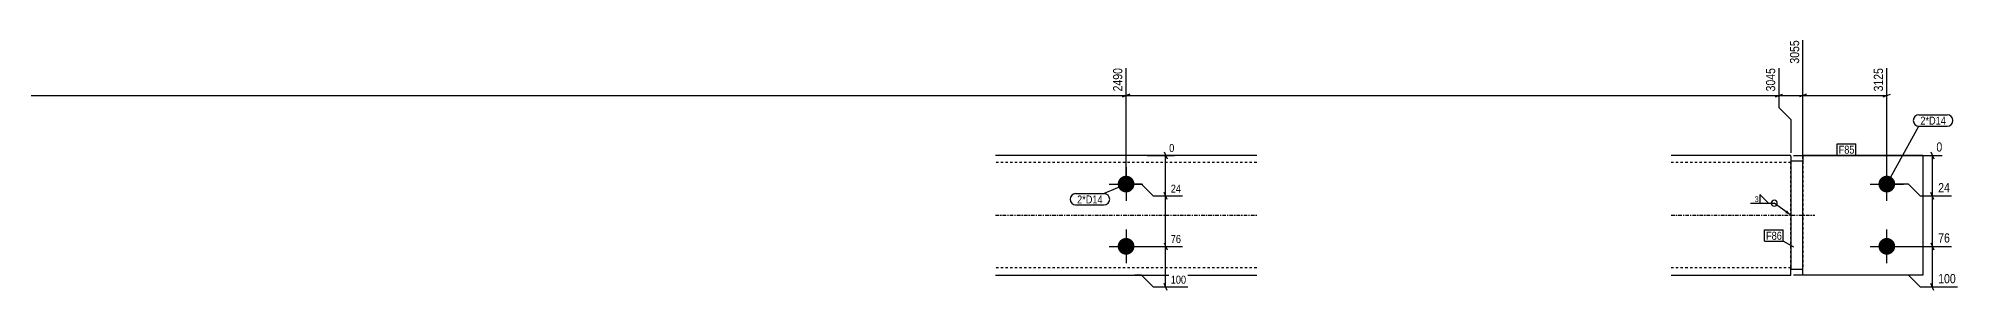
# Model space of a CAD drawing. Header units: millimetres. Extents: x 17 to 19241, y -8 to 1053.
# Drawn here: x 17639 to 19241, y 5 to 216 of the extents above; entities that cross this region are included whole.
import ezdxf

# ---------------------------------------------------------------- set-up
doc = ezdxf.new("R2010")
doc.units = ezdxf.units.MM
doc.linetypes.add('DXK_LINE_DOT2', pattern=[3.9198, 1.9599, -1.9599])
doc.linetypes.add('DXK_LINE_DOT3', pattern=[5.9187, 2.979, -0.9799, 0.9799, -0.9799])
for name, color, linetype in [('MÅLSÆTNING', 7, 'Continuous'), ('STÅL', 7, 'Continuous'), ('TEKST', 7, 'Continuous')]:
    doc.layers.add(name, color=color, linetype=linetype)
doc.styles.add('Arial Narrow', font='ARIALN.TTF', dxfattribs={"height": 0.2})

msp = doc.modelspace()

# ---------------------------------------------------------------- hatches: boundary and pattern name
at = {"layer": 'STÅL', "linetype": 'Continuous'}
for points in [[(18547.2, 100.8, -1), (18547.2, 86.8, -1)], [(19182.2, 100.8, -1), (19182.2, 86.8, -1)], [(18547.2, 48.8, -1), (18547.2, 34.8, -1)], [(19182.2, 48.8, -1), (19182.2, 34.8, -1)]]:
    msp.add_hatch(color=96, dxfattribs=at).paths.add_polyline_path(points)
at = {"layer": 'TEKST', "linetype": 'Continuous'}
msp.add_hatch(color=3, dxfattribs=at).paths.add_polyline_path([(19098.9, 71.7), (19102.2, 67.8), (19097.4, 69.7)])

# ---------------------------------------------------------------- linework, layer by layer
at = {"layer": 'MÅLSÆTNING', "color": 7, "linetype": 'Continuous'}
for p, q in [((19112.2, 114.8), (19112.2, 213.9)), ((18547.2, 95.8), (18547.2, 190.7)), ((19092.2, 190.7), (19092.2, 157.8)), ((19182.2, 95.8), (19182.2, 190.7)), ((16057.2, 167.8), (18547.2, 167.8)), ((18544.2, 166.6), (18550.2, 169)), ((19089.2, 166.6), (19095.2, 169)), ((19089.2, 166.6), (19095.2, 169)), ((19092.2, 167.8), (19112.2, 167.8)), ((19115.2, 169), (19109.2, 166.6)), ((19115.2, 169), (19109.2, 166.6)), ((19112.2, 167.8), (19182.2, 167.8)), ((19179.2, 166.6), (19185.2, 169)), ((19092.2, 157.8), (19102.2, 147.8)), ((19092.2, 157.8), (19102.2, 147.8)), ((19102.2, 147.8), (19102.2, 119.8)), ((19102.2, 147.8), (19102.2, 119.8)), ((18564.8, 117.8), (18587.5, 117.8)), ((18579, 120.8), (18581.4, 114.8)), ((18580.2, 83.8), (18580.2, 117.8)), ((19104.2, 117.8), (19228.5, 117.8)), ((19219, 120.8), (19221.4, 114.8)), ((18560.2, 93.8), (18549.2, 93.8)), ((18560.2, 93.8), (18549.2, 93.8)), ((18570.2, 83.8), (18560.2, 93.8)), ((18570.2, 83.8), (18560.2, 93.8)), ((18594.3, 83.8), (18570.2, 83.8)), ((18594.3, 83.8), (18570.2, 83.8)), ((18581.4, 80.8), (18579, 86.8)), ((18581.4, 80.8), (18579, 86.8)), ((18580.2, 41.8), (18580.2, 83.8)), ((19200.2, 93.8), (19184.2, 93.8)), ((19200.2, 93.8), (19184.2, 93.8)), ((19210.2, 83.8), (19200.2, 93.8)), ((19210.2, 83.8), (19200.2, 93.8)), ((19236.3, 83.8), (19210.2, 83.8)), ((19221.4, 80.8), (19219, 86.8)), ((19220.2, 41.8), (19220.2, 83.8)), ((18549.2, 41.8), (18594.3, 41.8)), ((18549.2, 41.8), (18594.3, 41.8)), ((18579, 44.8), (18581.4, 38.8)), ((18579, 44.8), (18581.4, 38.8)), ((18580.2, 7.8), (18580.2, 41.8)), ((19184.2, 41.8), (19236.3, 41.8)), ((19184.2, 41.8), (19236.3, 41.8)), ((19219, 44.8), (19221.4, 38.8)), ((19219, 44.8), (19221.4, 38.8)), ((19220.2, 7.8), (19220.2, 41.8)), ((18560.2, 17.8), (18554.6, 17.8)), ((18570.2, 7.8), (18560.2, 17.8)), ((19200.2, 17.8), (19104.2, 17.8)), ((19210.2, 7.8), (19200.2, 17.8)), ((18598.6, 7.8), (18570.2, 7.8)), ((18581.4, 4.8), (18579, 10.8)), ((19241.2, 7.8), (19210.2, 7.8)), ((19221.4, 4.8), (19219, 10.8))]:
    msp.add_line(p, q, dxfattribs=at)
at = {"layer": 'STÅL', "color": 2, "linetype": 'Continuous'}
for p, q in [((18656.2, 117.8), (18438.2, 117.8)), ((19102.2, 117.8), (19002.2, 117.8)), ((19102.2, 116.9), (19102.2, 117.8)), ((19102.2, 116.9), (19102.2, 112.8)), ((19102.2, 112.8), (19102.2, 22.8)), ((19112.2, 112.8), (19102.2, 112.8)), ((19112.2, 117.8), (19112.2, 112.8)), ((19212.2, 117.8), (19112.2, 117.8)), ((19112.2, 22.8), (19112.2, 112.8)), ((19212.2, 117.8), (19212.2, 17.8)), ((18438.2, 17.8), (18656.2, 17.8)), ((19002.2, 17.8), (19102.2, 17.8)), ((19102.2, 17.8), (19102.2, 22.8)), ((19102.2, 22.8), (19112.2, 22.8)), ((19112.2, 17.8), (19112.2, 22.8)), ((19212.2, 17.8), (19112.2, 17.8))]:
    msp.add_line(p, q, dxfattribs=at)
at = {"layer": 'STÅL', "color": 7, "linetype": 'DXK_LINE_DOT2'}
for p, q in [((19102.2, 24.3), (19102.2, 112.8)), ((19112.2, 112.8), (19112.2, 22.8)), ((18656.2, 111.8), (18438.2, 111.8)), ((19102.2, 111.8), (19002.2, 111.8)), ((18656.2, 23.8), (18438.2, 23.8)), ((19102.2, 23.8), (19002.2, 23.8)), ((19102.2, 23.8), (19102.2, 24.3)), ((19102.2, 22.8), (19102.2, 23.8))]:
    msp.add_line(p, q, dxfattribs=at)
at = {"layer": 'STÅL', "color": 96, "linetype": 'Continuous'}
for p, q in [((18547.2, 107.8), (18547.2, 79.8)), ((19182.2, 79.8), (19182.2, 107.8)), ((18533.2, 93.8), (18561.2, 93.8)), ((19168.2, 93.8), (19196.2, 93.8)), ((18547.2, 55.8), (18547.2, 27.8)), ((19182.2, 27.8), (19182.2, 55.8)), ((18533.2, 41.8), (18561.2, 41.8)), ((19168.2, 41.8), (19196.2, 41.8))]:
    msp.add_line(p, q, dxfattribs=at)
at = {"layer": 'STÅL', "color": 7, "linetype": 'DXK_LINE_DOT3'}
for p, q in [((18438.2, 67.8), (18656.2, 67.8)), ((19002.2, 67.8), (19122.2, 67.8))]:
    msp.add_line(p, q, dxfattribs=at)
at = {"layer": 'TEKST', "color": 3, "linetype": 'Continuous'}
msp.add_line((19102.2, 67.8), (19088.3, 77.8), dxfattribs=at)
for start, end in [(90, 270), (270, 90)]:
    msp.add_arc((19088.3, 77.8), 2.5, start, end, dxfattribs=at)

# ---------------------------------------------------------------- wipeouts: each hides what was drawn before it
at = {"color": 0}
for points in [[(19231.5, 143.4), (19231.5, 150.4), (19210.2, 150.4), (19210.2, 143.4)], [(18527.6, 77.6), (18527.6, 84.6), (18506.3, 84.6), (18506.3, 77.6)], [(19075.2, 78.4), (19075.2, 84.2), (19071.4, 84.2), (19071.4, 78.4)]]:
    msp.add_wipeout(points, dxfattribs=at).dxf.layer = 'TEKST'

# ---------------------------------------------------------------- next in the draw order: linework, layer by layer
at = {"layer": 'TEKST', "color": 3, "linetype": 'Continuous'}
for p, q in [((19083.4, 77.8), (19076.3, 85)), ((19076.3, 85), (19076.3, 77.8)), ((19068.3, 77.8), (19088.3, 77.8)), ((19076.3, 77.8), (19083.4, 77.8))]:
    msp.add_line(p, q, dxfattribs=at)

# ---------------------------------------------------------------- next in the draw order: texts
at = {"layer": 'TEKST', "color": 3, "style": 'Arial Narrow'}
msp.add_text('3', height=4.77, dxfattribs=at).set_placement((19071.8, 78.8))

# ---------------------------------------------------------------- next in the draw order: wipeouts: each hides what was drawn before it
at = {"color": 0, "linetype": 'Continuous'}
for points in [[(19110.6, 215.5), (19099.4, 215.5), (19099.4, 192.8), (19110.6, 192.8)], [(18545.6, 192.3), (18534.4, 192.3), (18534.4, 169.6), (18545.6, 169.6)], [(19180.6, 192.3), (19169.4, 192.3), (19169.4, 169.6), (19180.6, 169.6)], [(18588.9, 119.2), (18588.9, 129), (18581.8, 129), (18581.8, 119.2)], [(19236.4, 85.4), (19236.4, 96.6), (19223.5, 96.6), (19223.5, 85.4)], [(18594.4, 85.2), (18594.4, 95), (18583.1, 95), (18583.1, 85.2)], [(18594.4, 43.2), (18594.4, 53), (18583.1, 53), (18583.1, 43.2)], [(19236.4, 43.4), (19236.4, 54.6), (19223.5, 54.6), (19223.5, 43.4)], [(18598.7, 9.2), (18598.7, 19), (18583.1, 19), (18583.1, 9.2)], [(19241.3, 9.4), (19241.3, 20.6), (19223.5, 20.6), (19223.5, 9.4)]]:
    msp.add_wipeout(points, dxfattribs=at).dxf.layer = 'MÅLSÆTNING'
at = {"color": 0}
for points in [[(19231.5, 143.4), (19231.5, 150.4), (19210.2, 150.4), (19210.2, 143.4)], [(19155.2, 119.2), (19155.2, 126.2), (19142, 126.2), (19142, 119.2)], [(18527.6, 77.6), (18527.6, 84.6), (18506.3, 84.6), (18506.3, 77.6)], [(19094.6, 47.3), (19094.6, 54.3), (19081.4, 54.3), (19081.4, 47.3)]]:
    msp.add_wipeout(points, dxfattribs=at).dxf.layer = 'TEKST'

# ---------------------------------------------------------------- next in the draw order: linework, layer by layer
at = {"layer": 'MÅLSÆTNING', "color": 7, "linetype": 'Continuous'}
for p, q in [((19112.2, 114.8), (19112.2, 213.9)), ((18547.2, 95.8), (18547.2, 190.7)), ((19092.2, 190.7), (19092.2, 157.8)), ((18550.2, 169), (18544.2, 166.6)), ((18547.2, 167.8), (19092.2, 167.8)), ((19220.2, 83.8), (19220.2, 117.8)), ((19236.3, 83.8), (19210.2, 83.8)), ((19221.4, 80.8), (19219, 86.8))]:
    msp.add_line(p, q, dxfattribs=at)
at = {"layer": 'TEKST', "color": 7, "linetype": 'Continuous'}
for p, q in [((19209, 151.6), (19232.7, 151.6)), ((19182.2, 93.8), (19209, 142.2)), ((19209, 142.2), (19232.7, 142.2)), ((18505.1, 85.8), (18528.8, 85.8)), ((18547.2, 93.8), (18528.8, 85.8)), ((18505.1, 76.4), (18528.8, 76.4))]:
    msp.add_line(p, q, dxfattribs=at)
for centre, start, end in [((19209, 146.9), 90, 270), ((19232.7, 146.9), 270, 90), ((18505.1, 81.1), 90, 270), ((18528.8, 81.1), 270, 90)]:
    msp.add_arc(centre, 4.7, start, end, dxfattribs=at)

# ---------------------------------------------------------------- next in the draw order: texts
at = {"layer": 'MÅLSÆTNING', "color": 3, "linetype": 'Continuous', "style": 'Arial Narrow'}
for s, p in [('3055', (19109, 194.4)), ('2490', (18544, 171.2)), ('3125', (19179, 171.2))]:
    msp.add_text(s, height=7.64, rotation=90.0002, dxfattribs=at).set_placement(p)
for s, height, p in [('0', 6.68, (18583.2, 120.6)), ('24', 6.68, (18584.5, 86.6)), ('24', 7.64, (19225.1, 87)), ('76', 6.68, (18584.5, 44.6)), ('76', 7.64, (19225.1, 45)), ('100', 6.68, (18584.5, 10.6)), ('100', 7.64, (19225.1, 11))]:
    msp.add_text(s, height=height, dxfattribs=at).set_placement(p)
at = {"layer": 'TEKST', "color": 3, "style": 'Arial Narrow'}
for p in [(19210.2, 143.4), (18506.3, 77.6)]:
    msp.add_text('2*D14', height=6.68, dxfattribs=at).set_placement(p)

# ---------------------------------------------------------------- next in the draw order: wipeouts: each hides what was drawn before it
at = {"color": 0}
for points in [[(19155.2, 119.2), (19155.2, 126.2), (19142, 126.2), (19142, 119.2)], [(19094.6, 47.3), (19094.6, 54.3), (19081.4, 54.3), (19081.4, 47.3)]]:
    msp.add_wipeout(points, dxfattribs=at).dxf.layer = 'TEKST'

# ---------------------------------------------------------------- next in the draw order: linework, layer by layer
at = {"layer": 'TEKST', "color": 7, "linetype": 'Continuous'}
for p, q in [((19140.8, 127.4), (19156.4, 127.4)), ((19140.8, 118), (19140.8, 127.4)), ((19140.8, 118), (19156.4, 118)), ((19156.4, 118), (19156.4, 127.4)), ((19080.2, 55.5), (19095.8, 55.5)), ((19080.2, 46.1), (19080.2, 55.5)), ((19095.8, 46.1), (19095.8, 55.5)), ((19080.2, 46.1), (19095.8, 46.1)), ((19104.5, 41.1), (19095.8, 46.1))]:
    msp.add_line(p, q, dxfattribs=at)

# ---------------------------------------------------------------- next in the draw order: texts
at = {"layer": 'TEKST', "color": 3, "style": 'Arial Narrow'}
for s, p in [('F85', (19142, 119.2)), ('F86', (19081.4, 47.3))]:
    msp.add_text(s, height=6.68, dxfattribs=at).set_placement(p)

# ---------------------------------------------------------------- next in the draw order: wipeouts: each hides what was drawn before it
at = {"color": 0, "linetype": 'Continuous'}
for points in [[(19090.6, 192.3), (19079.4, 192.3), (19079.4, 169.6), (19090.6, 169.6)], [(19230.1, 119.4), (19230.1, 130.6), (19222, 130.6), (19222, 119.4)]]:
    msp.add_wipeout(points, dxfattribs=at).dxf.layer = 'MÅLSÆTNING'

# ---------------------------------------------------------------- next in the draw order: texts
at = {"layer": 'MÅLSÆTNING', "color": 3, "linetype": 'Continuous', "style": 'Arial Narrow'}
msp.add_text('3045', height=7.64, rotation=90.0002, dxfattribs=at).set_placement((19089, 171.2))
msp.add_text('0', height=7.64, dxfattribs=at).set_placement((19223.6, 121))

doc.saveas('drawing.dxf')
